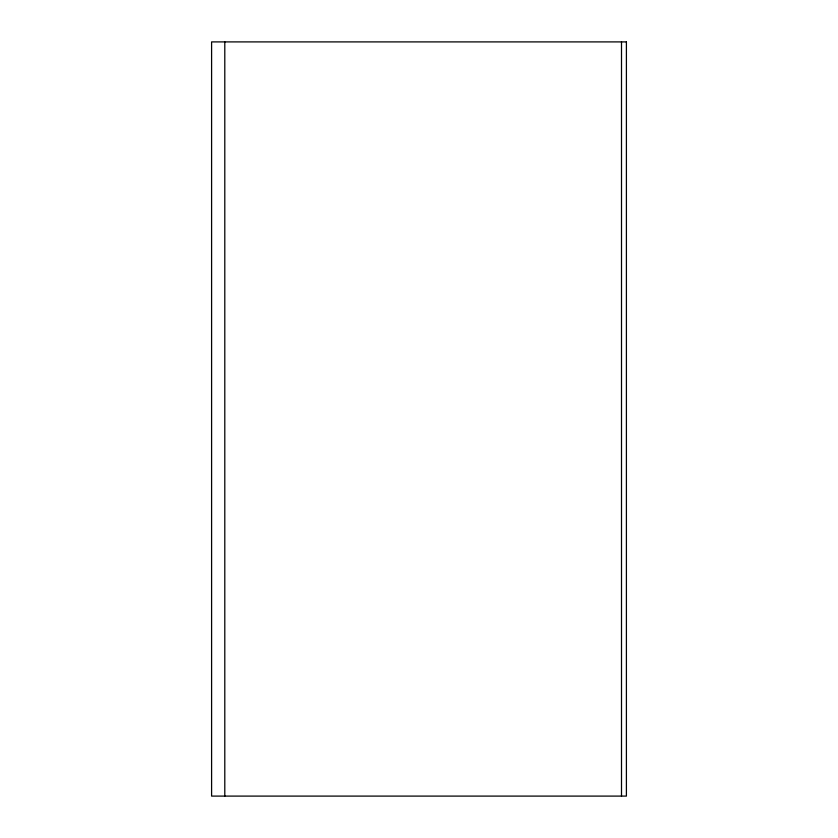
<?xml version="1.0" encoding="UTF-8"?>
<svg xmlns="http://www.w3.org/2000/svg" width="838" height="838" viewBox="0 0 838 838"><rect width="100%" height="100%" fill="white"/><g stroke="black" fill="none" stroke-linecap="round" stroke-linejoin="round"><path stroke-width="1.26" d="M621.503 41.9L621.503 796.1M224.794 41.9L224.794 796.1M626.405 41.9L211.595 41.9L211.595 796.1L626.405 796.1L626.405 41.9"/></g></svg>
